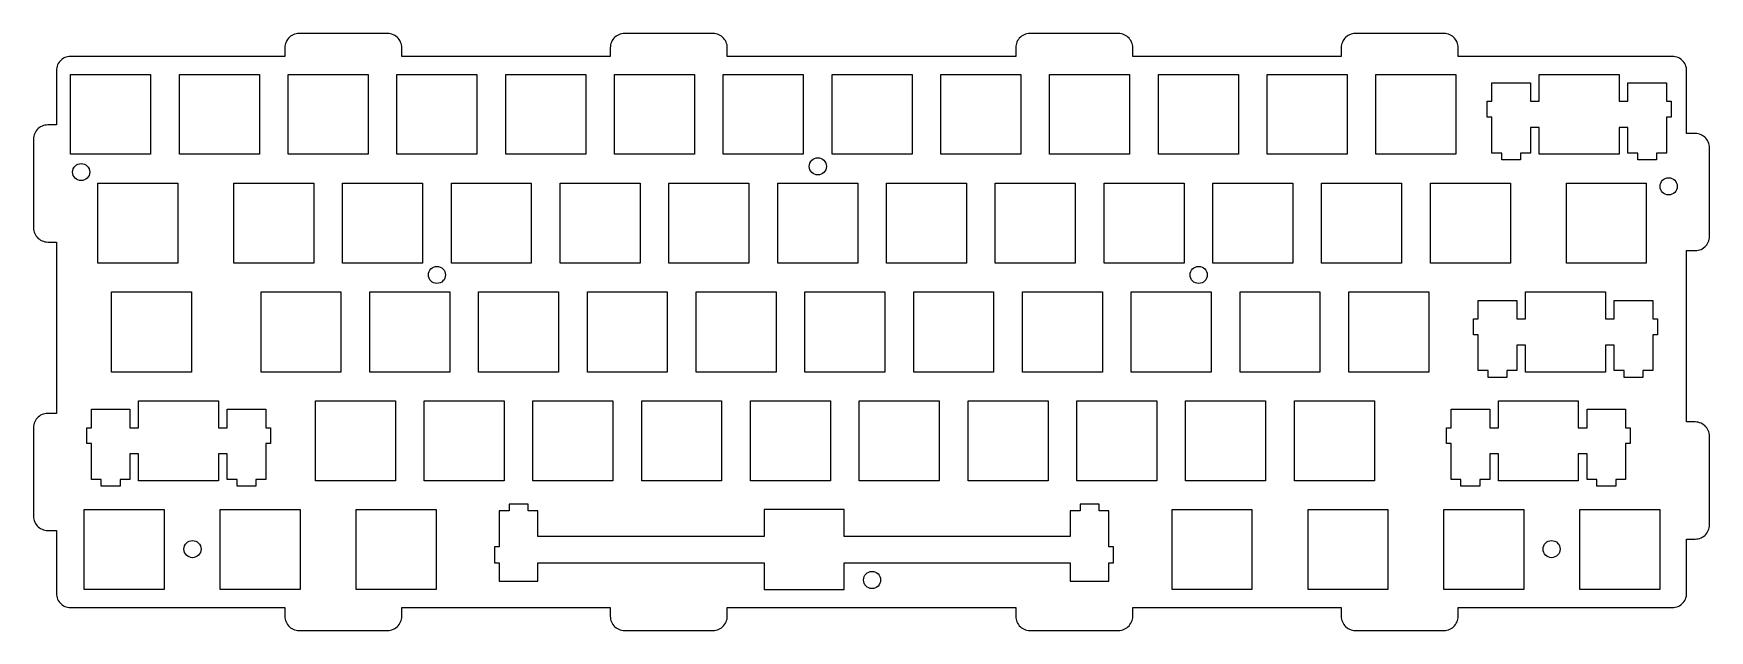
# Model space of a CAD drawing. Header units: millimetres. Extents: x 2444 to 2737, y 2250 to 2354.
import ezdxf

# ---------------------------------------------------------------- set-up
doc = ezdxf.new("R2010")
doc.units = ezdxf.units.MM
doc.layers.add('02___PRT_ALL_AXES', color=7, linetype='Continuous')

msp = doc.modelspace()

# ---------------------------------------------------------------- linework, layer by layer
for p, q in [((2489.42, 2353.94), (2489.18, 2353.82)), ((2489.66, 2354.03), (2489.42, 2353.94)), ((2489.91, 2354.1), (2489.66, 2354.03)), ((2490.17, 2354.14), (2489.91, 2354.1)), ((2490.43, 2354.16), (2490.17, 2354.14)), ((2505.93, 2354.16), (2490.43, 2354.16)), ((2506.19, 2354.14), (2505.93, 2354.16)), ((2506.45, 2354.1), (2506.19, 2354.14)), ((2506.7, 2354.03), (2506.45, 2354.1)), ((2506.95, 2353.94), (2506.7, 2354.03)), ((2507.18, 2353.82), (2506.95, 2353.94)), ((2546.42, 2353.94), (2546.18, 2353.82)), ((2546.66, 2354.03), (2546.42, 2353.94)), ((2546.91, 2354.1), (2546.66, 2354.03)), ((2547.17, 2354.14), (2546.91, 2354.1)), ((2547.43, 2354.16), (2547.17, 2354.14)), ((2562.93, 2354.16), (2547.43, 2354.16)), ((2563.19, 2354.14), (2562.93, 2354.16)), ((2563.45, 2354.1), (2563.19, 2354.14)), ((2563.7, 2354.03), (2563.45, 2354.1)), ((2563.95, 2353.94), (2563.7, 2354.03)), ((2564.18, 2353.82), (2563.95, 2353.94)), ((2617.42, 2353.94), (2617.18, 2353.82)), ((2617.66, 2354.03), (2617.42, 2353.94)), ((2617.91, 2354.1), (2617.66, 2354.03)), ((2618.17, 2354.14), (2617.91, 2354.1)), ((2618.43, 2354.16), (2618.17, 2354.14)), ((2633.93, 2354.16), (2618.43, 2354.16)), ((2634.19, 2354.14), (2633.93, 2354.16)), ((2634.45, 2354.1), (2634.19, 2354.14)), ((2634.7, 2354.03), (2634.45, 2354.1)), ((2634.95, 2353.94), (2634.7, 2354.03)), ((2635.18, 2353.82), (2634.95, 2353.94)), ((2674.42, 2353.94), (2674.18, 2353.82)), ((2674.66, 2354.03), (2674.42, 2353.94)), ((2674.91, 2354.1), (2674.66, 2354.03)), ((2675.17, 2354.14), (2674.91, 2354.1)), ((2675.43, 2354.16), (2675.17, 2354.14)), ((2690.93, 2354.16), (2675.43, 2354.16)), ((2691.19, 2354.14), (2690.93, 2354.16)), ((2691.45, 2354.1), (2691.19, 2354.14)), ((2691.7, 2354.03), (2691.45, 2354.1)), ((2691.95, 2353.94), (2691.7, 2354.03)), ((2692.18, 2353.82), (2691.95, 2353.94)), ((2487.95, 2351.92), (2487.93, 2351.66)), ((2487.93, 2351.66), (2487.93, 2350.16)), ((2487.99, 2352.18), (2487.95, 2351.92)), ((2488.05, 2352.43), (2487.99, 2352.18)), ((2488.15, 2352.67), (2488.05, 2352.43)), ((2488.27, 2352.91), (2488.15, 2352.67)), ((2488.41, 2353.13), (2488.27, 2352.91)), ((2488.57, 2353.33), (2488.41, 2353.13)), ((2488.76, 2353.51), (2488.57, 2353.33)), ((2488.96, 2353.68), (2488.76, 2353.51)), ((2489.18, 2353.82), (2488.96, 2353.68)), ((2507.4, 2353.68), (2507.18, 2353.82)), ((2507.6, 2353.51), (2507.4, 2353.68)), ((2507.79, 2353.33), (2507.6, 2353.51)), ((2507.95, 2353.13), (2507.79, 2353.33)), ((2508.1, 2352.91), (2507.95, 2353.13)), ((2508.22, 2352.67), (2508.1, 2352.91)), ((2508.31, 2352.43), (2508.22, 2352.67)), ((2508.38, 2352.18), (2508.31, 2352.43)), ((2508.42, 2351.92), (2508.38, 2352.18)), ((2508.43, 2351.66), (2508.42, 2351.92)), ((2508.43, 2350.16), (2508.43, 2351.66)), ((2544.95, 2351.92), (2544.93, 2351.66)), ((2544.93, 2351.66), (2544.93, 2350.16)), ((2544.99, 2352.18), (2544.95, 2351.92)), ((2545.05, 2352.43), (2544.99, 2352.18)), ((2545.15, 2352.67), (2545.05, 2352.43)), ((2545.27, 2352.91), (2545.15, 2352.67)), ((2545.41, 2353.13), (2545.27, 2352.91)), ((2545.57, 2353.33), (2545.41, 2353.13)), ((2545.76, 2353.51), (2545.57, 2353.33)), ((2545.96, 2353.68), (2545.76, 2353.51)), ((2546.18, 2353.82), (2545.96, 2353.68)), ((2564.4, 2353.68), (2564.18, 2353.82)), ((2564.6, 2353.51), (2564.4, 2353.68)), ((2564.79, 2353.33), (2564.6, 2353.51)), ((2564.95, 2353.13), (2564.79, 2353.33)), ((2565.1, 2352.91), (2564.95, 2353.13)), ((2565.22, 2352.67), (2565.1, 2352.91)), ((2565.31, 2352.43), (2565.22, 2352.67)), ((2565.38, 2352.18), (2565.31, 2352.43)), ((2565.42, 2351.92), (2565.38, 2352.18)), ((2565.43, 2351.66), (2565.42, 2351.92)), ((2565.43, 2350.16), (2565.43, 2351.66)), ((2615.95, 2351.92), (2615.93, 2351.66)), ((2615.93, 2351.66), (2615.93, 2350.16)), ((2615.99, 2352.18), (2615.95, 2351.92)), ((2616.05, 2352.43), (2615.99, 2352.18)), ((2616.15, 2352.67), (2616.05, 2352.43)), ((2616.27, 2352.91), (2616.15, 2352.67)), ((2616.41, 2353.13), (2616.27, 2352.91)), ((2616.57, 2353.33), (2616.41, 2353.13)), ((2616.76, 2353.51), (2616.57, 2353.33)), ((2616.96, 2353.68), (2616.76, 2353.51)), ((2617.18, 2353.82), (2616.96, 2353.68)), ((2635.4, 2353.68), (2635.18, 2353.82)), ((2635.6, 2353.51), (2635.4, 2353.68)), ((2635.79, 2353.33), (2635.6, 2353.51)), ((2635.95, 2353.13), (2635.79, 2353.33)), ((2636.1, 2352.91), (2635.95, 2353.13)), ((2636.22, 2352.67), (2636.1, 2352.91)), ((2636.31, 2352.43), (2636.22, 2352.67)), ((2636.38, 2352.18), (2636.31, 2352.43)), ((2636.42, 2351.92), (2636.38, 2352.18)), ((2636.43, 2351.66), (2636.42, 2351.92)), ((2636.43, 2350.16), (2636.43, 2351.66)), ((2672.95, 2351.92), (2672.93, 2351.66)), ((2672.93, 2351.66), (2672.93, 2350.16)), ((2672.99, 2352.18), (2672.95, 2351.92)), ((2673.05, 2352.43), (2672.99, 2352.18)), ((2673.15, 2352.67), (2673.05, 2352.43)), ((2673.27, 2352.91), (2673.15, 2352.67)), ((2673.41, 2353.13), (2673.27, 2352.91)), ((2673.57, 2353.33), (2673.41, 2353.13)), ((2673.76, 2353.51), (2673.57, 2353.33)), ((2673.96, 2353.68), (2673.76, 2353.51)), ((2674.18, 2353.82), (2673.96, 2353.68)), ((2692.4, 2353.68), (2692.18, 2353.82)), ((2692.6, 2353.51), (2692.4, 2353.68)), ((2692.79, 2353.33), (2692.6, 2353.51)), ((2692.95, 2353.13), (2692.79, 2353.33)), ((2693.1, 2352.91), (2692.95, 2353.13)), ((2693.22, 2352.67), (2693.1, 2352.91)), ((2693.31, 2352.43), (2693.22, 2352.67)), ((2693.38, 2352.18), (2693.31, 2352.43)), ((2693.42, 2351.92), (2693.38, 2352.18)), ((2693.43, 2351.66), (2693.42, 2351.92)), ((2693.43, 2350.16), (2693.43, 2351.66)), ((2447.99, 2348.18), (2447.95, 2347.92)), ((2448.05, 2348.43), (2447.99, 2348.18)), ((2448.15, 2348.67), (2448.05, 2348.43)), ((2448.27, 2348.91), (2448.15, 2348.67)), ((2448.41, 2349.13), (2448.27, 2348.91)), ((2448.57, 2349.33), (2448.41, 2349.13)), ((2448.76, 2349.51), (2448.57, 2349.33)), ((2448.96, 2349.68), (2448.76, 2349.51)), ((2449.18, 2349.82), (2448.96, 2349.68)), ((2449.42, 2349.94), (2449.18, 2349.82)), ((2449.66, 2350.03), (2449.42, 2349.94)), ((2449.91, 2350.1), (2449.66, 2350.03)), ((2450.17, 2350.14), (2449.91, 2350.1)), ((2450.43, 2350.16), (2450.17, 2350.14)), ((2487.93, 2350.16), (2450.43, 2350.16)), ((2544.93, 2350.16), (2508.43, 2350.16)), ((2565.43, 2350.22), (2615.93, 2350.22)), ((2672.93, 2350.16), (2636.43, 2350.16)), ((2730.93, 2350.16), (2693.43, 2350.16)), ((2731.19, 2350.14), (2730.93, 2350.16)), ((2731.45, 2350.1), (2731.19, 2350.14)), ((2731.7, 2350.03), (2731.45, 2350.1)), ((2731.95, 2349.94), (2731.7, 2350.03)), ((2732.18, 2349.82), (2731.95, 2349.94)), ((2732.4, 2349.68), (2732.18, 2349.82)), ((2732.6, 2349.51), (2732.4, 2349.68)), ((2732.79, 2349.33), (2732.6, 2349.51)), ((2732.95, 2349.13), (2732.79, 2349.33)), ((2733.1, 2348.91), (2732.95, 2349.13)), ((2733.22, 2348.67), (2733.1, 2348.91)), ((2733.31, 2348.43), (2733.22, 2348.67)), ((2733.38, 2348.18), (2733.31, 2348.43)), ((2733.42, 2347.92), (2733.38, 2348.18)), ((2447.95, 2347.92), (2447.93, 2347.66)), ((2447.93, 2347.66), (2447.93, 2338.16)), ((2733.43, 2347.66), (2733.42, 2347.92)), ((2733.43, 2336.66), (2733.43, 2347.66)), ((2444.05, 2336.43), (2443.99, 2336.18)), ((2444.15, 2336.67), (2444.05, 2336.43)), ((2444.27, 2336.91), (2444.15, 2336.67)), ((2444.41, 2337.13), (2444.27, 2336.91)), ((2444.57, 2337.33), (2444.41, 2337.13)), ((2444.76, 2337.51), (2444.57, 2337.33)), ((2444.96, 2337.68), (2444.76, 2337.51)), ((2445.18, 2337.82), (2444.96, 2337.68)), ((2445.42, 2337.94), (2445.18, 2337.82)), ((2445.66, 2338.03), (2445.42, 2337.94)), ((2445.91, 2338.1), (2445.66, 2338.03)), ((2446.17, 2338.14), (2445.91, 2338.1)), ((2446.43, 2338.16), (2446.17, 2338.14)), ((2447.93, 2338.16), (2446.43, 2338.16)), ((2734.93, 2336.66), (2733.43, 2336.66)), ((2735.19, 2336.64), (2734.93, 2336.66)), ((2735.45, 2336.6), (2735.19, 2336.64)), ((2735.7, 2336.53), (2735.45, 2336.6)), ((2735.95, 2336.44), (2735.7, 2336.53)), ((2736.18, 2336.32), (2735.95, 2336.44)), ((2736.4, 2336.18), (2736.18, 2336.32)), ((2443.95, 2335.92), (2443.93, 2335.66)), ((2443.93, 2335.66), (2443.93, 2320.16)), ((2443.99, 2336.18), (2443.95, 2335.92)), ((2736.6, 2336.01), (2736.4, 2336.18)), ((2736.79, 2335.83), (2736.6, 2336.01)), ((2736.95, 2335.63), (2736.79, 2335.83)), ((2737.1, 2335.41), (2736.95, 2335.63)), ((2737.22, 2335.17), (2737.1, 2335.41)), ((2737.31, 2334.93), (2737.22, 2335.17)), ((2737.38, 2334.68), (2737.31, 2334.93)), ((2737.42, 2334.42), (2737.38, 2334.68)), ((2737.43, 2334.16), (2737.42, 2334.42)), ((2737.43, 2318.66), (2737.43, 2334.16)), ((2443.93, 2320.16), (2443.95, 2319.89)), ((2443.95, 2319.89), (2443.99, 2319.64)), ((2443.99, 2319.64), (2444.05, 2319.38)), ((2444.05, 2319.38), (2444.15, 2319.14)), ((2444.15, 2319.14), (2444.27, 2318.91)), ((2444.27, 2318.91), (2444.41, 2318.69)), ((2444.41, 2318.69), (2444.57, 2318.48)), ((2737.42, 2318.39), (2737.43, 2318.66)), ((2444.57, 2318.48), (2444.76, 2318.3)), ((2444.76, 2318.3), (2444.96, 2318.13)), ((2444.96, 2318.13), (2445.18, 2317.99)), ((2445.18, 2317.99), (2445.42, 2317.87)), ((2445.42, 2317.87), (2445.66, 2317.78)), ((2445.66, 2317.78), (2445.91, 2317.71)), ((2445.91, 2317.71), (2446.17, 2317.67)), ((2446.17, 2317.67), (2446.43, 2317.66)), ((2446.43, 2317.66), (2447.93, 2317.66)), ((2447.93, 2317.66), (2447.93, 2287.66)), ((2733.43, 2286.16), (2733.43, 2316.16)), ((2733.43, 2316.16), (2734.93, 2316.16)), ((2734.93, 2316.16), (2735.19, 2316.17)), ((2735.19, 2316.17), (2735.45, 2316.21)), ((2735.45, 2316.21), (2735.7, 2316.28)), ((2735.7, 2316.28), (2735.95, 2316.37)), ((2735.95, 2316.37), (2736.18, 2316.49)), ((2736.18, 2316.49), (2736.4, 2316.63)), ((2736.4, 2316.63), (2736.6, 2316.8)), ((2736.6, 2316.8), (2736.79, 2316.98)), ((2736.79, 2316.98), (2736.95, 2317.19)), ((2736.95, 2317.19), (2737.1, 2317.41)), ((2737.1, 2317.41), (2737.22, 2317.64)), ((2737.22, 2317.64), (2737.31, 2317.88)), ((2737.31, 2317.88), (2737.38, 2318.14)), ((2737.38, 2318.14), (2737.42, 2318.39)), ((2444.27, 2286.41), (2444.15, 2286.17)), ((2444.41, 2286.63), (2444.27, 2286.41)), ((2444.57, 2286.83), (2444.41, 2286.63)), ((2444.76, 2287.01), (2444.57, 2286.83)), ((2444.96, 2287.18), (2444.76, 2287.01)), ((2445.18, 2287.32), (2444.96, 2287.18)), ((2445.42, 2287.44), (2445.18, 2287.32)), ((2445.66, 2287.53), (2445.42, 2287.44)), ((2445.91, 2287.6), (2445.66, 2287.53)), ((2446.17, 2287.64), (2445.91, 2287.6)), ((2446.43, 2287.66), (2446.17, 2287.64)), ((2447.93, 2287.66), (2446.43, 2287.66)), ((2443.95, 2285.42), (2443.93, 2285.16)), ((2443.93, 2285.16), (2443.93, 2269.66)), ((2443.99, 2285.68), (2443.95, 2285.42)), ((2444.05, 2285.93), (2443.99, 2285.68)), ((2444.15, 2286.17), (2444.05, 2285.93)), ((2734.93, 2286.16), (2733.43, 2286.16)), ((2735.19, 2286.14), (2734.93, 2286.16)), ((2735.45, 2286.1), (2735.19, 2286.14)), ((2735.7, 2286.03), (2735.45, 2286.1)), ((2735.95, 2285.94), (2735.7, 2286.03)), ((2736.18, 2285.82), (2735.95, 2285.94)), ((2736.4, 2285.68), (2736.18, 2285.82)), ((2736.6, 2285.51), (2736.4, 2285.68)), ((2736.79, 2285.33), (2736.6, 2285.51)), ((2736.95, 2285.13), (2736.79, 2285.33)), ((2737.1, 2284.91), (2736.95, 2285.13)), ((2737.22, 2284.67), (2737.1, 2284.91)), ((2737.31, 2284.43), (2737.22, 2284.67)), ((2737.38, 2284.18), (2737.31, 2284.43)), ((2737.42, 2283.92), (2737.38, 2284.18)), ((2737.43, 2283.66), (2737.42, 2283.92)), ((2737.43, 2268.16), (2737.43, 2283.66)), ((2443.93, 2269.66), (2443.95, 2269.39)), ((2443.95, 2269.39), (2443.99, 2269.14)), ((2443.99, 2269.14), (2444.05, 2268.88)), ((2444.05, 2268.88), (2444.15, 2268.64)), ((2444.15, 2268.64), (2444.27, 2268.41)), ((2444.27, 2268.41), (2444.41, 2268.19)), ((2444.41, 2268.19), (2444.57, 2267.98)), ((2444.57, 2267.98), (2444.76, 2267.8)), ((2444.76, 2267.8), (2444.96, 2267.63)), ((2444.96, 2267.63), (2445.18, 2267.49)), ((2445.18, 2267.49), (2445.42, 2267.37)), ((2445.42, 2267.37), (2445.66, 2267.28)), ((2445.66, 2267.28), (2445.91, 2267.21)), ((2445.91, 2267.21), (2446.17, 2267.17)), ((2446.17, 2267.17), (2446.43, 2267.16)), ((2446.43, 2267.16), (2447.93, 2267.16)), ((2447.93, 2267.16), (2447.93, 2256.16)), ((2735.7, 2265.78), (2735.95, 2265.87)), ((2735.95, 2265.87), (2736.18, 2265.99)), ((2736.18, 2265.99), (2736.4, 2266.13)), ((2736.4, 2266.13), (2736.6, 2266.3)), ((2736.6, 2266.3), (2736.79, 2266.48)), ((2736.79, 2266.48), (2736.95, 2266.69)), ((2736.95, 2266.69), (2737.1, 2266.91)), ((2737.1, 2266.91), (2737.22, 2267.14)), ((2737.22, 2267.14), (2737.31, 2267.38)), ((2737.31, 2267.38), (2737.38, 2267.64)), ((2737.38, 2267.64), (2737.42, 2267.89)), ((2737.42, 2267.89), (2737.43, 2268.16)), ((2733.43, 2256.16), (2733.43, 2265.66)), ((2733.43, 2265.66), (2734.93, 2265.66)), ((2734.93, 2265.66), (2735.19, 2265.67)), ((2735.19, 2265.67), (2735.45, 2265.71)), ((2735.45, 2265.71), (2735.7, 2265.78)), ((2447.93, 2256.16), (2447.95, 2255.89)), ((2447.95, 2255.89), (2447.99, 2255.64)), ((2447.99, 2255.64), (2448.05, 2255.38)), ((2448.05, 2255.38), (2448.15, 2255.14)), ((2448.15, 2255.14), (2448.27, 2254.91)), ((2448.27, 2254.91), (2448.41, 2254.69)), ((2448.41, 2254.69), (2448.57, 2254.48)), ((2448.57, 2254.48), (2448.76, 2254.3)), ((2448.76, 2254.3), (2448.96, 2254.13)), ((2448.96, 2254.13), (2449.18, 2253.99)), ((2732.18, 2253.99), (2732.4, 2254.13)), ((2732.4, 2254.13), (2732.6, 2254.3)), ((2732.6, 2254.3), (2732.79, 2254.48)), ((2732.79, 2254.48), (2732.95, 2254.69)), ((2732.95, 2254.69), (2733.1, 2254.91)), ((2733.1, 2254.91), (2733.22, 2255.14)), ((2733.22, 2255.14), (2733.31, 2255.38)), ((2733.31, 2255.38), (2733.38, 2255.64)), ((2733.38, 2255.64), (2733.42, 2255.89)), ((2733.42, 2255.89), (2733.43, 2256.16)), ((2449.18, 2253.99), (2449.42, 2253.87)), ((2449.42, 2253.87), (2449.66, 2253.78)), ((2449.66, 2253.78), (2449.91, 2253.71)), ((2449.91, 2253.71), (2450.17, 2253.67)), ((2450.17, 2253.67), (2450.43, 2253.66)), ((2450.43, 2253.66), (2487.93, 2253.66)), ((2487.93, 2253.66), (2487.93, 2252.16)), ((2487.93, 2252.16), (2487.95, 2251.89)), ((2487.95, 2251.89), (2487.99, 2251.64)), ((2487.99, 2251.64), (2488.05, 2251.38)), ((2488.05, 2251.38), (2488.15, 2251.14)), ((2508.22, 2251.14), (2508.31, 2251.38)), ((2508.31, 2251.38), (2508.38, 2251.64)), ((2508.38, 2251.64), (2508.42, 2251.89)), ((2508.42, 2251.89), (2508.43, 2252.16)), ((2508.43, 2253.66), (2544.93, 2253.66)), ((2508.43, 2252.16), (2508.43, 2253.66)), ((2544.93, 2253.66), (2544.93, 2252.16)), ((2544.93, 2252.16), (2544.95, 2251.89)), ((2544.95, 2251.89), (2544.99, 2251.64)), ((2544.99, 2251.64), (2545.05, 2251.38)), ((2545.05, 2251.38), (2545.15, 2251.14)), ((2565.22, 2251.14), (2565.31, 2251.38)), ((2565.31, 2251.38), (2565.38, 2251.64)), ((2565.38, 2251.64), (2565.42, 2251.89)), ((2565.42, 2251.89), (2565.43, 2252.16)), ((2565.43, 2253.66), (2615.93, 2253.66)), ((2565.43, 2252.16), (2565.43, 2253.66)), ((2615.93, 2253.66), (2615.93, 2252.16)), ((2615.93, 2252.16), (2615.95, 2251.89)), ((2615.95, 2251.89), (2615.99, 2251.64)), ((2615.99, 2251.64), (2616.05, 2251.38)), ((2616.05, 2251.38), (2616.15, 2251.14)), ((2636.22, 2251.14), (2636.31, 2251.38)), ((2636.31, 2251.38), (2636.38, 2251.64)), ((2636.38, 2251.64), (2636.42, 2251.89)), ((2636.42, 2251.89), (2636.43, 2252.16)), ((2636.43, 2253.66), (2672.93, 2253.66)), ((2636.43, 2252.16), (2636.43, 2253.66)), ((2672.93, 2253.66), (2672.93, 2252.16)), ((2672.93, 2252.16), (2672.95, 2251.89)), ((2672.95, 2251.89), (2672.99, 2251.64)), ((2672.99, 2251.64), (2673.05, 2251.38)), ((2673.05, 2251.38), (2673.15, 2251.14)), ((2693.22, 2251.14), (2693.31, 2251.38)), ((2693.31, 2251.38), (2693.38, 2251.64)), ((2693.38, 2251.64), (2693.42, 2251.89)), ((2693.42, 2251.89), (2693.43, 2252.16)), ((2693.43, 2253.66), (2730.93, 2253.66)), ((2693.43, 2252.16), (2693.43, 2253.66)), ((2730.93, 2253.66), (2731.19, 2253.67)), ((2731.19, 2253.67), (2731.45, 2253.71)), ((2731.45, 2253.71), (2731.7, 2253.78)), ((2731.7, 2253.78), (2731.95, 2253.87)), ((2731.95, 2253.87), (2732.18, 2253.99)), ((2488.15, 2251.14), (2488.27, 2250.91)), ((2488.27, 2250.91), (2488.41, 2250.69)), ((2488.41, 2250.69), (2488.57, 2250.48)), ((2488.57, 2250.48), (2488.76, 2250.3)), ((2488.76, 2250.3), (2488.96, 2250.13)), ((2488.96, 2250.13), (2489.18, 2249.99)), ((2489.18, 2249.99), (2489.42, 2249.87)), ((2489.42, 2249.87), (2489.66, 2249.78)), ((2489.66, 2249.78), (2489.91, 2249.71)), ((2489.91, 2249.71), (2490.17, 2249.67)), ((2490.17, 2249.67), (2490.43, 2249.66)), ((2490.43, 2249.66), (2505.93, 2249.66)), ((2505.93, 2249.66), (2506.19, 2249.67)), ((2506.19, 2249.67), (2506.45, 2249.71)), ((2506.45, 2249.71), (2506.7, 2249.78)), ((2506.7, 2249.78), (2506.95, 2249.87)), ((2506.95, 2249.87), (2507.18, 2249.99)), ((2507.18, 2249.99), (2507.4, 2250.13)), ((2507.4, 2250.13), (2507.6, 2250.3)), ((2507.6, 2250.3), (2507.79, 2250.48)), ((2507.79, 2250.48), (2507.95, 2250.69)), ((2507.95, 2250.69), (2508.1, 2250.91)), ((2508.1, 2250.91), (2508.22, 2251.14)), ((2545.15, 2251.14), (2545.27, 2250.91)), ((2545.27, 2250.91), (2545.41, 2250.69)), ((2545.41, 2250.69), (2545.57, 2250.48)), ((2545.57, 2250.48), (2545.76, 2250.3)), ((2545.76, 2250.3), (2545.96, 2250.13)), ((2545.96, 2250.13), (2546.18, 2249.99)), ((2546.18, 2249.99), (2546.42, 2249.87)), ((2546.42, 2249.87), (2546.66, 2249.78)), ((2546.66, 2249.78), (2546.91, 2249.71)), ((2546.91, 2249.71), (2547.17, 2249.67)), ((2547.17, 2249.67), (2547.43, 2249.66)), ((2547.43, 2249.66), (2562.93, 2249.66)), ((2562.93, 2249.66), (2563.19, 2249.67)), ((2563.19, 2249.67), (2563.45, 2249.71)), ((2563.45, 2249.71), (2563.7, 2249.78)), ((2563.7, 2249.78), (2563.95, 2249.87)), ((2563.95, 2249.87), (2564.18, 2249.99)), ((2564.18, 2249.99), (2564.4, 2250.13)), ((2564.4, 2250.13), (2564.6, 2250.3)), ((2564.6, 2250.3), (2564.79, 2250.48)), ((2564.79, 2250.48), (2564.95, 2250.69)), ((2564.95, 2250.69), (2565.1, 2250.91)), ((2565.1, 2250.91), (2565.22, 2251.14)), ((2616.15, 2251.14), (2616.27, 2250.91)), ((2616.27, 2250.91), (2616.41, 2250.69)), ((2616.41, 2250.69), (2616.57, 2250.48)), ((2616.57, 2250.48), (2616.76, 2250.3)), ((2616.76, 2250.3), (2616.96, 2250.13)), ((2616.96, 2250.13), (2617.18, 2249.99)), ((2617.18, 2249.99), (2617.42, 2249.87)), ((2617.42, 2249.87), (2617.66, 2249.78)), ((2617.66, 2249.78), (2617.91, 2249.71)), ((2617.91, 2249.71), (2618.17, 2249.67)), ((2618.17, 2249.67), (2618.43, 2249.66)), ((2618.43, 2249.66), (2633.93, 2249.66)), ((2633.93, 2249.66), (2634.19, 2249.67)), ((2634.19, 2249.67), (2634.45, 2249.71)), ((2634.45, 2249.71), (2634.7, 2249.78)), ((2634.7, 2249.78), (2634.95, 2249.87)), ((2634.95, 2249.87), (2635.18, 2249.99)), ((2635.18, 2249.99), (2635.4, 2250.13)), ((2635.4, 2250.13), (2635.6, 2250.3)), ((2635.6, 2250.3), (2635.79, 2250.48)), ((2635.79, 2250.48), (2635.95, 2250.69)), ((2635.95, 2250.69), (2636.1, 2250.91)), ((2636.1, 2250.91), (2636.22, 2251.14)), ((2673.15, 2251.14), (2673.27, 2250.91)), ((2673.27, 2250.91), (2673.41, 2250.69)), ((2673.41, 2250.69), (2673.57, 2250.48)), ((2673.57, 2250.48), (2673.76, 2250.3)), ((2673.76, 2250.3), (2673.96, 2250.13)), ((2673.96, 2250.13), (2674.18, 2249.99)), ((2674.18, 2249.99), (2674.42, 2249.87)), ((2674.42, 2249.87), (2674.66, 2249.78)), ((2674.66, 2249.78), (2674.91, 2249.71)), ((2674.91, 2249.71), (2675.17, 2249.67)), ((2675.17, 2249.67), (2675.43, 2249.66)), ((2675.43, 2249.66), (2690.93, 2249.66)), ((2690.93, 2249.66), (2691.19, 2249.67)), ((2691.19, 2249.67), (2691.45, 2249.71)), ((2691.45, 2249.71), (2691.7, 2249.78)), ((2691.7, 2249.78), (2691.95, 2249.87)), ((2691.95, 2249.87), (2692.18, 2249.99)), ((2692.18, 2249.99), (2692.4, 2250.13)), ((2692.4, 2250.13), (2692.6, 2250.3)), ((2692.6, 2250.3), (2692.79, 2250.48)), ((2692.79, 2250.48), (2692.95, 2250.69)), ((2692.95, 2250.69), (2693.1, 2250.91)), ((2693.1, 2250.91), (2693.22, 2251.14))]:
    msp.add_line(p, q)
at = {"color": 7, "linetype": 'Continuous'}
for p, q in [((2450.43, 2333.01), (2450.43, 2347.01)), ((2450.43, 2347.01), (2464.43, 2347.01)), ((2464.43, 2347.01), (2464.43, 2333.01)), ((2469.48, 2333.01), (2469.48, 2347.01)), ((2469.48, 2347.01), (2483.48, 2347.01)), ((2483.48, 2347.01), (2483.48, 2333.01)), ((2488.53, 2333.01), (2488.53, 2347.01)), ((2488.53, 2347.01), (2502.53, 2347.01)), ((2502.53, 2347.01), (2502.53, 2333.01)), ((2507.58, 2333.01), (2507.58, 2347.01)), ((2507.58, 2347.01), (2521.58, 2347.01)), ((2521.58, 2347.01), (2521.58, 2333.01)), ((2526.63, 2333.01), (2526.63, 2347.01)), ((2526.63, 2347.01), (2540.63, 2347.01)), ((2540.63, 2347.01), (2540.63, 2333.01)), ((2545.68, 2333.01), (2545.68, 2347.01)), ((2545.68, 2347.01), (2559.68, 2347.01)), ((2559.68, 2347.01), (2559.68, 2333.01)), ((2564.73, 2333.01), (2564.73, 2347.01)), ((2564.73, 2347.01), (2578.73, 2347.01)), ((2578.73, 2347.01), (2578.73, 2333.01)), ((2583.78, 2333.01), (2583.78, 2347.01)), ((2583.78, 2347.01), (2597.78, 2347.01)), ((2597.78, 2347.01), (2597.78, 2333.01)), ((2602.83, 2333.01), (2602.83, 2347.01)), ((2602.83, 2347.01), (2616.83, 2347.01)), ((2616.83, 2347.01), (2616.83, 2333.01)), ((2621.88, 2333.01), (2621.88, 2347.01)), ((2621.88, 2347.01), (2635.88, 2347.01)), ((2635.88, 2347.01), (2635.88, 2333.01)), ((2640.93, 2333.01), (2640.93, 2347.01)), ((2640.93, 2347.01), (2654.93, 2347.01)), ((2654.93, 2347.01), (2654.93, 2333.01)), ((2659.98, 2347.01), (2673.98, 2347.01)), ((2659.98, 2333.01), (2659.98, 2347.01)), ((2673.98, 2347.01), (2673.98, 2333.01)), ((2679.03, 2347.01), (2693.03, 2347.01)), ((2679.03, 2333.01), (2679.03, 2347.01)), ((2693.03, 2347.01), (2693.03, 2333.01)), ((2699.33, 2345.54), (2706.08, 2345.54)), ((2699.33, 2342.31), (2699.33, 2345.54)), ((2706.08, 2345.54), (2706.08, 2342.31)), ((2707.61, 2347.01), (2721.61, 2347.01)), ((2707.61, 2342.31), (2707.61, 2347.01)), ((2721.61, 2347.01), (2721.61, 2342.31)), ((2723.13, 2345.54), (2729.88, 2345.54)), ((2723.13, 2342.31), (2723.13, 2345.54)), ((2729.88, 2345.54), (2729.88, 2342.31)), ((2698.51, 2342.31), (2699.33, 2342.31)), ((2698.51, 2339.51), (2698.51, 2342.31)), ((2706.08, 2342.31), (2707.61, 2342.31)), ((2721.61, 2342.31), (2723.13, 2342.31)), ((2729.88, 2342.31), (2730.71, 2342.31)), ((2730.71, 2342.31), (2730.71, 2339.51)), ((2699.33, 2339.51), (2698.51, 2339.51)), ((2699.33, 2333.23), (2699.33, 2339.51)), ((2730.71, 2339.51), (2729.88, 2339.51)), ((2729.88, 2339.51), (2729.88, 2333.23)), ((2707.61, 2337.71), (2706.08, 2337.71)), ((2706.08, 2337.71), (2706.08, 2333.23)), ((2707.61, 2333.01), (2707.61, 2337.71)), ((2723.13, 2337.71), (2721.61, 2337.71)), ((2721.61, 2337.71), (2721.61, 2333.01)), ((2723.13, 2333.23), (2723.13, 2337.71)), ((2464.43, 2333.01), (2450.43, 2333.01)), ((2483.48, 2333.01), (2469.48, 2333.01)), ((2502.53, 2333.01), (2488.53, 2333.01)), ((2521.58, 2333.01), (2507.58, 2333.01)), ((2540.63, 2333.01), (2526.63, 2333.01)), ((2559.68, 2333.01), (2545.68, 2333.01)), ((2578.73, 2333.01), (2564.73, 2333.01)), ((2597.78, 2333.01), (2583.78, 2333.01)), ((2616.83, 2333.01), (2602.83, 2333.01)), ((2635.88, 2333.01), (2621.88, 2333.01)), ((2654.93, 2333.01), (2640.93, 2333.01)), ((2673.98, 2333.01), (2659.98, 2333.01)), ((2693.03, 2333.01), (2679.03, 2333.01)), ((2701.06, 2333.23), (2699.33, 2333.23)), ((2701.06, 2332.04), (2701.06, 2333.23)), ((2704.36, 2332.04), (2701.06, 2332.04)), ((2706.08, 2333.23), (2704.36, 2333.23)), ((2704.36, 2333.23), (2704.36, 2332.04)), ((2721.61, 2333.01), (2707.61, 2333.01)), ((2724.86, 2333.23), (2723.13, 2333.23)), ((2724.86, 2332.04), (2724.86, 2333.23)), ((2728.16, 2332.04), (2724.86, 2332.04)), ((2729.88, 2333.23), (2728.16, 2333.23)), ((2728.16, 2333.23), (2728.16, 2332.04)), ((2455.2, 2313.96), (2455.2, 2327.96)), ((2455.2, 2327.96), (2469.2, 2327.96)), ((2469.2, 2327.96), (2469.2, 2313.96)), ((2479.01, 2313.96), (2479.01, 2327.96)), ((2479.01, 2327.96), (2493.01, 2327.96)), ((2493.01, 2327.96), (2493.01, 2313.96)), ((2498.06, 2313.96), (2498.06, 2327.96)), ((2498.06, 2327.96), (2512.06, 2327.96)), ((2512.06, 2327.96), (2512.06, 2313.96)), ((2517.11, 2313.96), (2517.11, 2327.96)), ((2517.11, 2327.96), (2531.11, 2327.96)), ((2531.11, 2327.96), (2531.11, 2313.96)), ((2536.16, 2313.96), (2536.16, 2327.96)), ((2536.16, 2327.96), (2550.16, 2327.96)), ((2550.16, 2327.96), (2550.16, 2313.96)), ((2555.21, 2313.96), (2555.21, 2327.96)), ((2555.21, 2327.96), (2569.21, 2327.96)), ((2569.21, 2327.96), (2569.21, 2313.96)), ((2574.26, 2313.96), (2574.26, 2327.96)), ((2574.26, 2327.96), (2588.26, 2327.96)), ((2588.26, 2327.96), (2588.26, 2313.96)), ((2593.31, 2313.96), (2593.31, 2327.96)), ((2593.31, 2327.96), (2607.31, 2327.96)), ((2607.31, 2327.96), (2607.31, 2313.96)), ((2612.36, 2313.96), (2612.36, 2327.96)), ((2612.36, 2327.96), (2626.36, 2327.96)), ((2626.36, 2327.96), (2626.36, 2313.96)), ((2631.41, 2327.96), (2645.41, 2327.96)), ((2631.41, 2313.96), (2631.41, 2327.96)), ((2645.41, 2327.96), (2645.41, 2313.96)), ((2650.46, 2327.96), (2664.46, 2327.96)), ((2650.46, 2313.96), (2650.46, 2327.96)), ((2664.46, 2327.96), (2664.46, 2313.96)), ((2669.51, 2327.96), (2683.51, 2327.96)), ((2669.51, 2313.96), (2669.51, 2327.96)), ((2683.51, 2327.96), (2683.51, 2313.96)), ((2688.56, 2327.96), (2702.56, 2327.96)), ((2688.56, 2313.96), (2688.56, 2327.96)), ((2702.56, 2327.96), (2702.56, 2313.96)), ((2712.37, 2327.96), (2726.37, 2327.96)), ((2712.37, 2313.96), (2712.37, 2327.96)), ((2726.37, 2327.96), (2726.37, 2313.96)), ((2469.2, 2313.96), (2455.2, 2313.96)), ((2493.01, 2313.96), (2479.01, 2313.96)), ((2512.06, 2313.96), (2498.06, 2313.96)), ((2531.11, 2313.96), (2517.11, 2313.96)), ((2550.16, 2313.96), (2536.16, 2313.96)), ((2569.21, 2313.96), (2555.21, 2313.96)), ((2588.26, 2313.96), (2574.26, 2313.96)), ((2607.31, 2313.96), (2593.31, 2313.96)), ((2626.36, 2313.96), (2612.36, 2313.96)), ((2645.41, 2313.96), (2631.41, 2313.96)), ((2664.46, 2313.96), (2650.46, 2313.96)), ((2683.51, 2313.96), (2669.51, 2313.96)), ((2702.56, 2313.96), (2688.56, 2313.96)), ((2726.37, 2313.96), (2712.37, 2313.96)), ((2457.58, 2294.9), (2457.58, 2308.91)), ((2457.58, 2308.91), (2471.58, 2308.91)), ((2471.58, 2308.91), (2471.58, 2294.9)), ((2483.77, 2294.9), (2483.77, 2308.91)), ((2483.77, 2308.91), (2497.77, 2308.91)), ((2497.77, 2308.91), (2497.77, 2294.9)), ((2502.82, 2294.9), (2502.82, 2308.91)), ((2502.82, 2308.91), (2516.82, 2308.91)), ((2516.82, 2308.91), (2516.82, 2294.9)), ((2521.87, 2294.9), (2521.87, 2308.91)), ((2521.87, 2308.91), (2535.87, 2308.91)), ((2535.87, 2308.91), (2535.87, 2294.9)), ((2540.92, 2294.9), (2540.92, 2308.91)), ((2540.92, 2308.91), (2554.92, 2308.91)), ((2554.92, 2308.91), (2554.92, 2294.9)), ((2559.97, 2294.9), (2559.97, 2308.91)), ((2559.97, 2308.91), (2573.97, 2308.91)), ((2573.97, 2308.91), (2573.97, 2298.15)), ((2579.02, 2298.15), (2579.02, 2308.91)), ((2579.02, 2308.91), (2593.02, 2308.91)), ((2593.02, 2308.91), (2593.02, 2294.9)), ((2598.07, 2294.9), (2598.07, 2308.91)), ((2598.07, 2308.91), (2612.07, 2308.91)), ((2612.07, 2308.91), (2612.07, 2294.9)), ((2617.12, 2308.91), (2631.12, 2308.91)), ((2617.12, 2294.9), (2617.12, 2308.91)), ((2631.12, 2308.91), (2631.12, 2294.9)), ((2636.17, 2308.91), (2650.17, 2308.91)), ((2636.17, 2294.9), (2636.17, 2308.91)), ((2650.17, 2308.91), (2650.17, 2294.9)), ((2655.22, 2308.91), (2669.22, 2308.91)), ((2655.22, 2294.9), (2655.22, 2308.91)), ((2669.22, 2308.91), (2669.22, 2294.9)), ((2674.27, 2308.91), (2688.27, 2308.91)), ((2674.27, 2294.9), (2674.27, 2308.91)), ((2688.27, 2308.91), (2688.27, 2294.9)), ((2696.95, 2307.43), (2703.7, 2307.43)), ((2696.95, 2304.21), (2696.95, 2307.43)), ((2703.7, 2307.43), (2703.7, 2304.21)), ((2705.22, 2308.91), (2719.23, 2308.91)), ((2705.22, 2304.21), (2705.22, 2308.91)), ((2719.23, 2308.91), (2719.23, 2304.21)), ((2720.75, 2307.43), (2727.5, 2307.43)), ((2720.75, 2304.21), (2720.75, 2307.43)), ((2727.5, 2307.43), (2727.5, 2304.21)), ((2696.13, 2304.21), (2696.95, 2304.21)), ((2696.13, 2301.4), (2696.13, 2304.21)), ((2703.7, 2304.21), (2705.22, 2304.21)), ((2719.23, 2304.21), (2720.75, 2304.21)), ((2727.5, 2304.21), (2728.33, 2304.21)), ((2728.33, 2304.21), (2728.33, 2301.4)), ((2696.95, 2301.4), (2696.13, 2301.4)), ((2696.95, 2295.14), (2696.95, 2301.4)), ((2728.33, 2301.4), (2727.5, 2301.4)), ((2727.5, 2301.4), (2727.5, 2295.14)), ((2573.97, 2298.15), (2573.97, 2294.9)), ((2579.02, 2294.9), (2579.02, 2298.15)), ((2705.22, 2299.61), (2703.7, 2299.61)), ((2703.7, 2299.61), (2703.7, 2295.14)), ((2705.22, 2294.9), (2705.22, 2299.61)), ((2720.75, 2299.61), (2719.23, 2299.61)), ((2719.23, 2299.61), (2719.23, 2294.9)), ((2720.75, 2295.14), (2720.75, 2299.61)), ((2471.58, 2294.9), (2457.58, 2294.9)), ((2497.77, 2294.9), (2483.77, 2294.9)), ((2516.82, 2294.9), (2502.82, 2294.9)), ((2535.87, 2294.9), (2521.87, 2294.9)), ((2554.92, 2294.9), (2540.92, 2294.9)), ((2573.97, 2294.9), (2559.97, 2294.9)), ((2593.02, 2294.9), (2579.02, 2294.9)), ((2612.07, 2294.9), (2598.07, 2294.9)), ((2631.12, 2294.9), (2617.12, 2294.9)), ((2650.17, 2294.9), (2636.17, 2294.9)), ((2669.22, 2294.9), (2655.22, 2294.9)), ((2688.27, 2294.9), (2674.27, 2294.9)), ((2698.68, 2295.14), (2696.95, 2295.14)), ((2698.68, 2293.93), (2698.68, 2295.14)), ((2701.97, 2293.93), (2698.68, 2293.93)), ((2703.7, 2295.14), (2701.97, 2295.14)), ((2701.97, 2295.14), (2701.97, 2293.93)), ((2719.23, 2294.9), (2705.22, 2294.9)), ((2722.48, 2295.14), (2720.75, 2295.14)), ((2722.48, 2293.93), (2722.48, 2295.14)), ((2725.78, 2293.93), (2722.48, 2293.93)), ((2727.5, 2295.14), (2725.78, 2295.14)), ((2725.78, 2295.14), (2725.78, 2293.93)), ((2462.34, 2285.15), (2462.34, 2289.86)), ((2462.34, 2289.86), (2476.34, 2289.86)), ((2476.34, 2289.86), (2476.34, 2285.15)), ((2493.3, 2275.86), (2493.3, 2289.86)), ((2493.3, 2289.86), (2507.3, 2289.86)), ((2507.3, 2289.86), (2507.3, 2275.86)), ((2512.35, 2275.86), (2512.35, 2289.86)), ((2512.35, 2289.86), (2526.35, 2289.86)), ((2526.35, 2289.86), (2526.35, 2275.86)), ((2531.4, 2275.86), (2531.4, 2289.86)), ((2531.4, 2289.86), (2545.4, 2289.86)), ((2545.4, 2289.86), (2545.4, 2275.86)), ((2550.44, 2275.86), (2550.44, 2289.86)), ((2550.44, 2289.86), (2564.44, 2289.86)), ((2564.44, 2289.86), (2564.44, 2275.86)), ((2569.5, 2275.86), (2569.5, 2289.86)), ((2569.5, 2289.86), (2583.5, 2289.86)), ((2583.5, 2289.86), (2583.5, 2275.86)), ((2588.54, 2289.86), (2602.54, 2289.86)), ((2588.54, 2275.86), (2588.54, 2289.86)), ((2602.54, 2289.86), (2602.54, 2275.86)), ((2607.6, 2289.86), (2621.6, 2289.86)), ((2607.6, 2275.86), (2607.6, 2289.86)), ((2621.6, 2289.86), (2621.6, 2275.86)), ((2626.65, 2289.86), (2640.65, 2289.86)), ((2626.65, 2275.86), (2626.65, 2289.86)), ((2640.65, 2289.86), (2640.65, 2275.86)), ((2645.69, 2289.86), (2659.69, 2289.86)), ((2645.69, 2275.86), (2645.69, 2289.86)), ((2659.69, 2289.86), (2659.69, 2275.86)), ((2664.75, 2289.86), (2678.75, 2289.86)), ((2664.75, 2275.86), (2664.75, 2289.86)), ((2678.75, 2289.86), (2678.75, 2275.86)), ((2700.46, 2289.86), (2714.46, 2289.86)), ((2700.46, 2285.15), (2700.46, 2289.86)), ((2714.46, 2289.86), (2714.46, 2285.15)), ((2454.06, 2285.15), (2454.06, 2288.39)), ((2454.06, 2288.39), (2460.81, 2288.39)), ((2460.81, 2288.39), (2460.81, 2285.15)), ((2477.86, 2285.15), (2477.86, 2288.39)), ((2477.86, 2288.39), (2484.61, 2288.39)), ((2484.61, 2288.39), (2484.61, 2285.15)), ((2692.19, 2288.39), (2698.94, 2288.39)), ((2692.19, 2285.15), (2692.19, 2288.39)), ((2698.94, 2288.39), (2698.94, 2285.15)), ((2715.99, 2288.39), (2722.74, 2288.39)), ((2715.99, 2285.15), (2715.99, 2288.39)), ((2722.74, 2288.39), (2722.74, 2285.15)), ((2453.24, 2282.36), (2453.24, 2285.15)), ((2453.24, 2285.15), (2454.06, 2285.15)), ((2460.81, 2285.15), (2462.34, 2285.15)), ((2476.34, 2285.15), (2477.86, 2285.15)), ((2484.61, 2285.15), (2485.44, 2285.15)), ((2485.44, 2285.15), (2485.44, 2282.36)), ((2691.36, 2285.15), (2692.19, 2285.15)), ((2691.36, 2282.36), (2691.36, 2285.15)), ((2698.94, 2285.15), (2700.46, 2285.15)), ((2714.46, 2285.15), (2715.99, 2285.15)), ((2722.74, 2285.15), (2723.56, 2285.15)), ((2723.56, 2285.15), (2723.56, 2282.36)), ((2454.06, 2282.36), (2453.24, 2282.36)), ((2454.06, 2276.09), (2454.06, 2282.36)), ((2460.81, 2280.56), (2460.81, 2276.09)), ((2462.34, 2280.56), (2460.81, 2280.56)), ((2462.34, 2275.86), (2462.34, 2280.56)), ((2476.34, 2280.56), (2476.34, 2275.86)), ((2477.86, 2280.56), (2476.34, 2280.56)), ((2477.86, 2276.09), (2477.86, 2280.56)), ((2484.61, 2282.36), (2484.61, 2276.09)), ((2485.44, 2282.36), (2484.61, 2282.36)), ((2692.19, 2282.36), (2691.36, 2282.36)), ((2692.19, 2276.09), (2692.19, 2282.36)), ((2700.46, 2280.56), (2698.94, 2280.56)), ((2698.94, 2280.56), (2698.94, 2276.09)), ((2700.46, 2275.86), (2700.46, 2280.56)), ((2715.99, 2280.56), (2714.46, 2280.56)), ((2714.46, 2280.56), (2714.46, 2275.86)), ((2715.99, 2276.09), (2715.99, 2280.56)), ((2723.56, 2282.36), (2722.74, 2282.36)), ((2722.74, 2282.36), (2722.74, 2276.09)), ((2455.79, 2276.09), (2454.06, 2276.09)), ((2455.79, 2274.89), (2455.79, 2276.09)), ((2459.09, 2274.89), (2455.79, 2274.89)), ((2459.09, 2276.09), (2459.09, 2274.89)), ((2460.81, 2276.09), (2459.09, 2276.09)), ((2476.34, 2275.86), (2462.34, 2275.86)), ((2479.59, 2276.09), (2477.86, 2276.09)), ((2479.59, 2274.89), (2479.59, 2276.09)), ((2482.89, 2274.89), (2479.59, 2274.89)), ((2482.89, 2276.09), (2482.89, 2274.89)), ((2484.61, 2276.09), (2482.89, 2276.09)), ((2507.3, 2275.86), (2493.3, 2275.86)), ((2526.35, 2275.86), (2512.35, 2275.86)), ((2545.4, 2275.86), (2531.4, 2275.86)), ((2564.44, 2275.86), (2550.44, 2275.86)), ((2583.5, 2275.86), (2569.5, 2275.86)), ((2602.54, 2275.86), (2588.54, 2275.86)), ((2621.6, 2275.86), (2607.6, 2275.86)), ((2640.65, 2275.86), (2626.65, 2275.86)), ((2659.69, 2275.86), (2645.69, 2275.86)), ((2678.75, 2275.86), (2664.75, 2275.86)), ((2693.91, 2276.09), (2692.19, 2276.09)), ((2693.91, 2274.89), (2693.91, 2276.09)), ((2697.21, 2274.89), (2693.91, 2274.89)), ((2698.94, 2276.09), (2697.21, 2276.09)), ((2697.21, 2276.09), (2697.21, 2274.89)), ((2714.46, 2275.86), (2700.46, 2275.86)), ((2717.71, 2276.09), (2715.99, 2276.09)), ((2717.71, 2274.89), (2717.71, 2276.09)), ((2721.01, 2274.89), (2717.71, 2274.89)), ((2722.74, 2276.09), (2721.01, 2276.09)), ((2721.01, 2276.09), (2721.01, 2274.89)), ((2527.23, 2271.78), (2527.23, 2270.58)), ((2530.53, 2271.78), (2527.23, 2271.78)), ((2530.53, 2270.58), (2530.53, 2271.78)), ((2630.53, 2271.78), (2627.23, 2271.78)), ((2627.23, 2271.78), (2627.23, 2270.58)), ((2630.53, 2270.58), (2630.53, 2271.78)), ((2452.81, 2256.81), (2452.81, 2270.81)), ((2452.81, 2270.81), (2466.81, 2270.81)), ((2466.81, 2270.81), (2466.81, 2256.81)), ((2476.63, 2256.81), (2476.63, 2270.81)), ((2476.63, 2270.81), (2490.63, 2270.81)), ((2490.63, 2270.81), (2490.63, 2256.81)), ((2500.44, 2256.81), (2500.44, 2270.81)), ((2500.44, 2270.81), (2514.44, 2270.81)), ((2514.44, 2270.81), (2514.44, 2256.81)), ((2525.5, 2270.58), (2525.5, 2264.31)), ((2527.23, 2270.58), (2525.5, 2270.58)), ((2532.25, 2270.58), (2530.53, 2270.58)), ((2532.25, 2266.1), (2532.25, 2270.58)), ((2585.88, 2270.81), (2571.88, 2270.81)), ((2571.88, 2270.81), (2571.88, 2266.1)), ((2585.88, 2266.1), (2585.88, 2270.81)), ((2627.23, 2270.58), (2625.5, 2270.58)), ((2625.5, 2270.58), (2625.5, 2266.1)), ((2632.25, 2270.58), (2630.53, 2270.58)), ((2632.25, 2264.31), (2632.25, 2270.58)), ((2643.31, 2270.81), (2657.31, 2270.81)), ((2643.31, 2256.81), (2643.31, 2270.81)), ((2657.31, 2270.81), (2657.31, 2256.81)), ((2667.13, 2270.81), (2681.13, 2270.81)), ((2667.13, 2256.81), (2667.13, 2270.81)), ((2681.13, 2270.81), (2681.13, 2256.81)), ((2690.94, 2270.81), (2704.94, 2270.81)), ((2690.94, 2256.81), (2690.94, 2270.81)), ((2704.94, 2270.81), (2704.94, 2256.81)), ((2714.75, 2270.81), (2728.75, 2270.81)), ((2714.75, 2256.81), (2714.75, 2270.81)), ((2728.75, 2270.81), (2728.75, 2256.81)), ((2571.88, 2266.1), (2532.25, 2266.1)), ((2625.5, 2266.1), (2585.88, 2266.1)), ((2524.68, 2264.31), (2524.68, 2261.5)), ((2525.5, 2264.31), (2524.68, 2264.31)), ((2633.08, 2264.31), (2632.25, 2264.31)), ((2633.08, 2261.5), (2633.08, 2264.31)), ((2524.68, 2261.5), (2525.5, 2261.5)), ((2525.5, 2261.5), (2525.5, 2258.27)), ((2532.25, 2258.27), (2532.25, 2261.5)), ((2532.25, 2261.5), (2571.88, 2261.5)), ((2571.88, 2261.5), (2571.88, 2256.81)), ((2585.88, 2261.5), (2625.5, 2261.5)), ((2585.88, 2256.81), (2585.88, 2261.5)), ((2625.5, 2261.5), (2625.5, 2258.27)), ((2632.25, 2261.5), (2633.08, 2261.5)), ((2632.25, 2258.27), (2632.25, 2261.5)), ((2525.5, 2258.27), (2532.25, 2258.27)), ((2625.5, 2258.27), (2632.25, 2258.27)), ((2466.81, 2256.81), (2452.81, 2256.81)), ((2490.63, 2256.81), (2476.63, 2256.81)), ((2514.44, 2256.81), (2500.44, 2256.81)), ((2571.88, 2256.81), (2585.88, 2256.81)), ((2657.31, 2256.81), (2643.31, 2256.81)), ((2681.13, 2256.81), (2667.13, 2256.81)), ((2704.94, 2256.81), (2690.94, 2256.81)), ((2728.75, 2256.81), (2714.75, 2256.81))]:
    msp.add_line(p, q, dxfattribs=at)
at = {"layer": '02___PRT_ALL_AXES', "color": 7, "linetype": 'Continuous'}
for centre in [(2452.28, 2329.9), (2581.28, 2330.9), (2730.28, 2327.4), (2514.58, 2311.9), (2647.98, 2311.9), (2471.78, 2263.9), (2709.78, 2263.9), (2590.78, 2258.5)]:
    msp.add_circle(centre, 1.5, dxfattribs=at)

doc.saveas('drawing.dxf')
